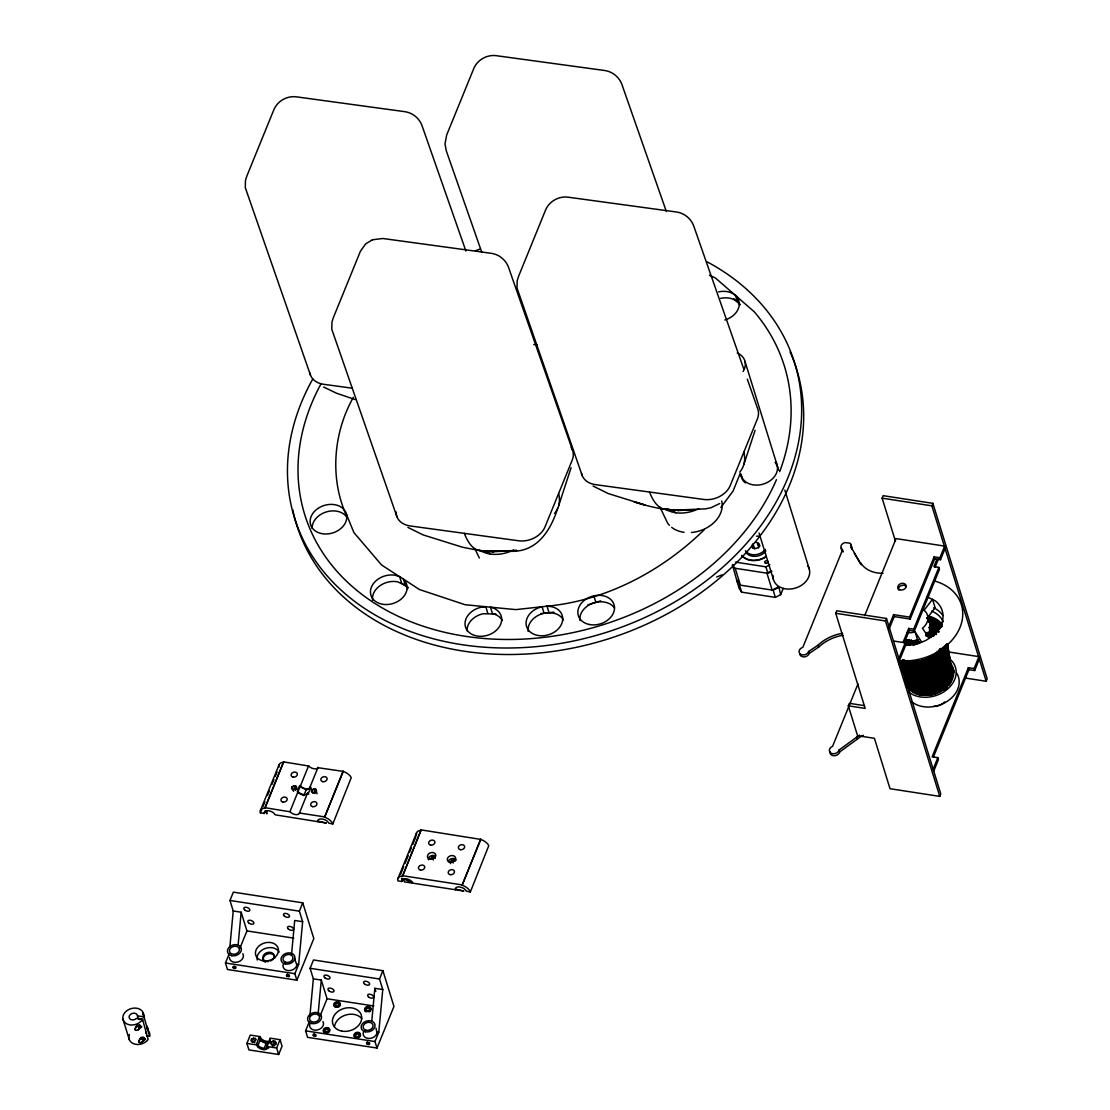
<?xml version="1.0" encoding="UTF-8"?>
<svg xmlns="http://www.w3.org/2000/svg" width="1110" height="1110" viewBox="0 0 1110 1110"><rect width="100%" height="100%" fill="white"/><g stroke="black" fill="none" stroke-linecap="round" stroke-linejoin="round"><path stroke-width="1.5" d="M138.472 1019.105L137.46 1015.803A4.274 3.288 -17.2 0 0 131.937 1013.541A4.274 3.288 -17.2 0 0 129.787 1018.8A4.274 3.288 -17.2 0 0 136.405 1018.411L142.552 1019.299L148.13 1039.515A10.67 8.228 -17.2 0 1 134.754 1044.121A10.67 8.228 -17.2 0 1 129.398 1034.506M294.525 958.374L296.856 965.173A7.118 5.481 -17.2 0 1 288.212 970.598A7.118 5.481 -17.2 0 1 283.369 963.966M376.026 1028.29L376.984 1033.008A7.118 5.481 -17.2 0 1 368.353 1038.447A7.118 5.481 -17.2 0 1 363.497 1031.814M229.895 946.83L233.225 910.991L229.964 900.46L233.364 892.135L302.766 902.846L313.825 938.574L296.87 980.199L227.467 969.488L225.455 962.994L229.257 953.657M238.123 944.929L241.161 912.212L233.225 910.991M291.5 954.905L294.705 920.481L302.642 921.702L298.659 964.368L294.858 973.706L296.87 980.199M309.856 1016.385L313.353 978.84L310.092 968.295L313.492 959.97L382.894 970.681L393.953 1006.423L376.998 1048.048L307.595 1037.337L305.583 1030.843L309.385 1021.505M318.084 1014.484L321.289 980.061L313.353 978.84M371.781 1021.02L374.833 988.316L382.77 989.537L378.787 1032.217L374.986 1041.541L376.998 1048.048M269.494 1039.376L270.243 1039.487L266.816 1046.813A5.342 2.872 22.2 0 1 262.751 1049.561A5.342 2.872 22.2 0 1 256.923 1044.996L257.437 1043.705L256.701 1043.594L259.074 1037.767L259.809 1037.878A5.342 2.872 22.2 0 0 265.623 1042.484A5.342 2.872 22.2 0 0 269.702 1039.737L270.007 1038.128L280.039 1039.682L282.051 1046.175L278.666 1054.5L248.917 1049.907L246.906 1043.414L250.291 1035.089L260.309 1036.629A5.342 2.872 22.2 0 0 264.693 1040.847A5.342 2.872 22.2 0 0 270.229 1040.195M259.796 1037.919L260.309 1036.629M146.478 1035.81L149.6 1036.296L143.731 1016.038A10.67 8.228 -17.2 0 0 130.439 1008.824A10.67 8.228 -17.2 0 0 124.861 1022.532A10.67 8.228 -17.2 0 0 142.108 1020.021L142.552 1019.299M149.6 1036.296L149.753 1035.533A10.67 8.228 -17.2 0 0 148.213 1030.552M571.067 467.768L558.663 505.716M755.091 430.291L743.88 464.396M308.76 794.302L307.553 793.039L299.256 813.477A5.342 2.872 22.2 0 1 295.163 814.518A5.342 2.872 22.2 0 1 290.168 811.812L264.943 807.692L283.605 761.904L308.816 766.025A5.342 2.872 22.2 0 0 313.811 768.73A5.342 2.872 22.2 0 0 317.918 767.69L343.184 771.394A10.17 5.481 22.2 0 1 351.246 777.666L332.778 824.036L328.713 823.093A5.883 3.163 22.2 0 0 326.118 820.429L325.147 819.901A5.883 3.163 22.2 0 0 317.793 821.081L317.904 821.747M307.553 793.039L307.401 793.497A5.342 2.872 22.2 0 1 303.294 794.538A5.342 2.872 22.2 0 1 298.299 791.832L297.244 791.444L299.631 785.616L300.671 786.005A5.342 2.872 22.2 0 0 305.68 788.711A5.342 2.872 22.2 0 0 309.773 787.67L318.07 767.232M740.231 473.332L733.113 490.995L720.82 507.534M134.976 1029.761L136.475 1026.098L139.347 1027.471L141.622 1026.889C136.058 1019.396 130.3 1037.531 141.622 1026.889M138.348 1029.941L139.347 1027.471M143.537 1017.495A3.205 1.72 22.2 0 0 144.439 1017.523L142.635 1012.861M138.805 1042.096L140.29 1038.447L143.176 1039.82L145.438 1039.237C139.888 1031.731 134.13 1049.88 145.438 1039.237M142.163 1042.29L143.176 1039.82M148.296 1029.858L147.172 1026.237M260.35 810.675L279.012 764.887M317.793 821.081L326.354 823.051L275.169 814.823A5.883 3.163 22.2 0 0 266.553 810.716L265.762 810.924A5.883 3.163 22.2 0 0 264.36 813.477L260.392 812.867L261.669 809.717M262.959 806.554L264.888 801.822M267.468 795.509L269.397 790.764M271.964 784.451L273.892 779.72M275.183 776.556L277.111 771.825M260.392 812.867A10.17 5.481 22.2 0 1 264.166 808.094L265.054 808.024L283.605 761.904M264.36 813.477L265.04 811.812A5.883 3.163 22.2 0 1 264.929 811.16M292.138 786.712L291.486 788.308L292.374 789.64L296.065 789.016L296.717 787.42L295.843 786.088L293.942 785.797L292.138 786.712L293.567 791.347M289.988 811.563L299.977 786.754L299.631 785.616M300.505 785.755L308.635 765.775M239.954 948.106L246.947 930.915L241.161 912.212M309.926 787.212L311.133 788.475L306.207 789.723L303.835 795.551L297.605 792.582M308.413 793.164L310.786 787.337M311.966 789.765L311.313 791.361L312.201 792.693L314.102 792.984L316.544 790.473L315.67 789.141L313.769 788.849L311.966 789.765L312.923 792.859M332.778 824.036L332.598 823.453A10.17 5.481 22.2 0 0 324.647 817.21L343.087 771.089M324.536 817.182L343.309 771.436M302.642 921.702L299.381 911.171L302.766 902.846M251.595 1038.863L250.943 1040.458L251.831 1041.791L253.718 1042.082L256.174 1039.571L255.286 1038.238L251.595 1038.863L252.594 1042.11M259.074 1037.767L259.934 1040.528L257.562 1046.355L262.238 1048.589M271.09 1042.248L266.164 1043.511L263.791 1049.338L268.717 1048.076M271.423 1041.929L270.771 1043.525L271.659 1044.857L273.546 1045.148L276.001 1042.637L275.113 1041.305L273.226 1041L271.423 1041.929L272.935 1046.799M278.666 1054.5L276.654 1048.006L280.039 1039.682M320.082 1015.941L327.075 998.764L321.289 980.061M397.879 878.676L416.541 832.888M400.488 874.555L403.707 866.66M404.997 863.511L408.216 855.616M409.507 852.452L411.435 847.721M412.712 844.557L415.931 836.663M455.336 889.082L463.883 891.053L404.387 881.867L403.471 878.884L412.698 882.825A5.883 3.163 22.2 0 0 404.082 878.718L403.291 878.926A5.883 3.163 22.2 0 0 401.903 881.493L397.921 880.868A10.17 5.481 22.2 0 1 401.695 876.095L402.583 876.026L421.134 829.905L480.713 839.396A10.17 5.481 22.2 0 1 488.775 845.667L470.307 892.038L466.242 891.094A5.883 3.163 22.2 0 0 463.647 888.43L462.676 887.903A5.883 3.163 22.2 0 0 455.336 889.082L455.447 889.748M402.583 876.026L421.134 829.905M401.903 881.493L402.583 879.828A5.883 3.163 22.2 0 1 402.555 878.551M382.77 989.537L379.509 979.006L382.894 970.681M429.931 859.237L432.373 856.726L434.274 857.017L435.162 858.349M470.307 892.038L470.127 891.455A10.17 5.481 22.2 0 0 462.19 885.211L480.63 839.091M462.065 885.183L480.838 839.438M783.244 588.369L780.677 594.655L775.349 597.374L741.646 592.171L739.038 588.231L732.406 564.893M780.677 594.655L778.804 586.677L772.144 590.076L766.927 573.176L770.909 571.137M850.51 545.093A5.328 4.107 -17.2 0 1 851.703 549.089L851.106 547.147A5.328 4.107 -17.2 0 0 849.899 543.151L844.793 542.582A5.328 4.107 -17.2 0 0 841.033 546.037A5.328 4.107 -17.2 0 0 842.504 549.95L802.821 647.352A4.953 3.816 -17.2 0 0 799.089 651.82A4.953 3.816 -17.2 0 0 803.432 654.928A4.953 3.816 -17.2 0 0 808.621 651.487L818.098 645.118A37.352 28.777 -17.2 0 1 842.573 633.31M895.451 541.194L882.131 498.168L883.144 495.671L932.886 503.343L987.192 678.765L986.179 681.262L964.618 677.946M848.317 705.821L865.176 708.416L835.719 613.275L836.732 610.777L886.488 618.464L940.78 793.886L939.768 796.383L890.026 788.711L874.43 738.317L857.572 735.708L848.317 705.821L849.33 703.324L864.51 705.669M864.676 615.662L896.075 538.6L944.666 546.106L945.262 548.049L940.503 559.717L934.703 558.829L934.107 556.873L939.906 557.775L940.503 559.717M857.961 683.954L832.597 746.281A5.037 3.871 -17.2 0 0 831.043 753.163A5.037 3.871 -17.2 0 0 839.118 749.999L856.601 737.234A22.006 16.955 -17.2 0 1 859.556 735.097M986.179 681.262L931.873 505.841L932.886 503.343M939.768 796.383L885.461 620.962L886.488 618.464M888.541 627.039L893.605 614.621L909.576 617.091L910.172 619.047L894.202 616.577L893.605 614.621M889.152 628.995L894.202 616.577M909.576 617.091L934.107 556.873M910.172 619.047L934.703 558.829M902.999 642.496L908.743 628.413L913.71 629.176L914.307 631.118L909.354 630.355L908.743 628.413M936.84 559.454L933.899 566.655L938.866 567.418L939.462 569.375L914.307 631.118M904.248 642.884L909.354 630.355M935.092 567.168L938.616 558.524M898.878 658.48L905.261 642.815L893.536 641.011M939.906 557.775L944.666 546.106M899.475 660.436L905.857 644.771L905.261 642.815M913.71 629.176L938.866 567.418M968.364 667.721L968.961 669.663L974.677 670.551L974.08 668.595L968.364 667.721L932.109 756.798L937.825 757.672L938.436 759.629L933.746 771.145M933.371 757.159L968.961 669.663M933.149 769.202L937.825 757.672M974.08 668.595L978.937 656.634L946.636 651.667M974.677 670.551L979.547 658.591L978.937 656.634M557.678 508.449C549.852 532.578 535.422 553.668 507.853 551.115L516.83 550.435L492.132 551.365L506.923 551.073M353.396 397.311C333.153 432.844 329.587 478.757 346.708 516.178M927.627 617.521L935.12 607.697L932.511 599.261L924.075 610.292A16.095 12.39 -17.2 0 1 922.479 628.246L929.223 638.25M704.434 529.567C662.046 571.026 606.462 600.579 547.008 606.199L549.02 612.692L553.488 613.136A18.676 14.388 -17.2 0 1 563.38 619.921M830.016 751.609A5.037 3.871 -17.2 0 0 833.943 755.73A5.037 3.871 -17.2 0 0 839.715 751.942L857.197 739.191A22.006 16.955 -17.2 0 1 863.441 735.306M799.686 653.776A4.953 3.816 -17.2 0 0 804.029 656.87A4.953 3.816 -17.2 0 0 809.232 653.443L818.708 647.074A37.352 28.777 -17.2 0 1 843.184 635.253M719.696 503.538L710.941 507.756L705.294 508.866L677.35 510.059M735.555 562.146L765.9 566.835L769.896 564.796M732.461 565.503L734.196 568.126L767.912 573.329L771.908 571.289M736.818 581.085L739.426 585.025L773.143 590.229L778.457 587.509M454.989 861.402L454.101 860.07L452.214 859.778L449.758 862.29L450.646 863.622M372.474 239.76L365.62 243.909L360.389 251.304L333.25 317.904L331.945 322.15L331.793 329.295L397.005 516.899M513.5 550.06C503.066 555.097 489.746 556.485 479.562 550.171M698.703 508.755C688.283 513.777 674.963 515.165 664.779 508.852M716.658 577.034L722.027 574.869M906.981 632.52A16.095 12.39 -17.2 0 0 915.139 631.992L921.702 642.093M915.139 631.992L917.748 640.442A16.095 12.39 -17.2 0 1 905.899 639.943M465.909 251.054L421.869 125.208C419.081 118.048 412.379 112.693 404.734 111.666L296.328 96.834C287.088 95.599 277.486 101.024 273.892 109.654L246.767 176.254L245.463 180.5L245.296 187.645L310.509 375.249M666.361 211.538L621.766 84.055C618.964 76.881 612.262 71.526 604.631 70.499L496.225 55.68C486.971 54.432 477.383 59.857 473.79 68.487L446.65 135.087L444.985 143.939L446.359 151.029L481.809 252.372M372.405 239.788L382.825 238.497L491.231 253.316C498.862 254.343 505.563 259.698 508.366 266.872L572.413 449.911M743.894 369.38L693.57 225.552C690.781 218.393 684.079 213.023 676.434 211.996L568.029 197.178C558.788 195.929 549.186 201.354 545.593 209.984L518.467 276.584L517.163 280.83L516.996 287.976L582.209 475.579M587.898 604.853L600.663 600.843M144.439 1017.523L143.842 1016.76M528.207 631.507A18.676 14.388 -17.2 0 1 544.08 613.233L548.867 612.678M540.806 613.594L553.946 612.151M283.702 762.237L282.814 762.306A10.17 5.481 22.2 0 0 279.04 767.079M421.231 830.238L420.357 830.308A10.17 5.481 22.2 0 0 416.569 835.081M687.09 510.017C669.108 511.433 651.084 507.339 634.074 501.817L644.965 504.994L608.252 493.562L593.101 486.055M685.869 510.031L678.03 510.378L692.529 510.045M492.812 551.698L505.355 551.143M489.926 551.115L494.727 551.337M665.473 509.379L678.696 510.433L663.766 509.046M480.269 550.685L493.478 551.753L478.549 550.366L462.343 547.188L423.035 534.881L407.883 527.375M495.837 613.983L483.058 613.761A18.676 14.388 -17.2 0 0 467.046 630.785M533.716 344.516L537.101 344.988M352.12 388.181L323.662 384.296A21.34 16.234 -19.3 0 1 309.801 372.793M882.131 498.168L931.873 505.841M835.719 613.275L885.461 620.962M299.409 813.019L324.439 816.877M402.486 875.693L461.968 884.878M401.751 879.689L402.583 879.828M229.964 900.46L299.381 911.171M246.947 930.915L293.803 938.144M296.897 964.104L298.659 964.368M310.092 968.295L379.509 979.006M225.455 962.994L294.858 973.706M327.075 998.764L373.931 1005.993M377.025 1031.939L378.787 1032.217M305.583 1030.843L374.986 1041.541M137.46 1015.858L143.565 1016.802M246.906 1043.414L256.923 1044.954M266.608 1046.453L276.654 1048.006M926.808 596.694L935.397 600.94A31.496 24.267 -17.2 0 1 932.428 636.169L925.698 640.539L918.053 643.509A31.496 24.267 -17.2 0 1 905.191 644.882M355.283 399.6L336.552 393.231L323.662 387.057M143.343 1013.888L143.301 1013.874A3.205 1.72 22.2 0 0 142.815 1013.721M709.415 275.155L715.478 278.041L754.3 311.827A251.054 193.431 -17.2 0 1 779.678 471.639M299.977 786.754L306.207 789.723M259.934 1040.528L266.164 1043.511M408.3 587.523L401.612 583.18L399.6 576.687L381.493 564.921L353.868 532.509L346.056 513.403L347.055 516.649M143.703 1015.039L143.523 1014.928A1.596 0.86 22.2 0 0 142.579 1014.568M407.772 588.675A18.676 14.388 -17.2 0 0 405.4 585.636L397.893 581.89A18.676 14.388 -17.2 0 0 372.613 600.26M733.779 298.743L740.051 304.195M146.908 1028.332L147.991 1029.483M347.208 517.801L345.085 515.082A18.676 14.388 -17.2 0 0 324.286 512.64A18.676 14.388 -17.2 0 0 312.16 528.457M917.651 640.47L919.552 643.356M737.165 580.252L740.425 585.178L735.195 568.278M851.106 547.147L861.221 564.74M854.298 553.363L860.361 563.311M267.122 1045.204L267.33 1045.564A5.342 2.872 22.2 0 1 263.25 1048.312A5.342 2.872 22.2 0 1 257.423 1043.747M660.062 507.339L667.54 522.949A29.498 22.436 -19.3 0 0 669.413 525.294M474.858 548.659L479.34 558.025M747.321 379.176L757.617 408.605A21.34 16.234 -19.3 0 1 757.395 418.9L730.255 485.5A21.34 16.234 -19.3 0 1 703.768 499.458L595.362 484.626A21.34 16.234 -19.3 0 1 581.501 473.137M842.504 549.95L843.114 551.892A5.328 4.107 -17.2 0 1 841.63 547.993M735.541 295.524L737.553 302.017M744.99 361.388L778.707 470.293M784.839 490.107L809.357 569.305M856.601 737.234L857.197 739.191M818.098 645.118L818.708 647.074M808.621 651.487L809.232 653.443M839.118 749.999L839.715 751.942M742.201 478.577L741.189 475.274A18.676 14.388 -17.2 0 0 765.026 483.502A18.676 14.388 -17.2 0 0 775.64 461.899M759.06 533.036L773.365 579.24M765.9 566.835L767.912 573.329M773.143 590.229L775.349 597.374M733.197 564.879L734.196 568.126M739.426 585.025L741.646 592.171M593.864 595.848L595.876 602.341M544.08 613.233L542.068 606.74L515.803 609.612L465.09 604.728L419.358 589.507L400.016 576.825L395.881 575.396A18.676 14.388 -17.2 0 0 370.476 591.228A18.676 14.388 -17.2 0 0 394.23 603.091A18.676 14.388 -17.2 0 0 403.388 579.142L405.4 585.636M487.789 613.219L485.778 606.712L481.046 607.267A18.676 14.388 -17.2 0 0 467.06 630.175A18.676 14.388 -17.2 0 0 496.822 629.856A18.676 14.388 -17.2 0 0 490.454 607.17L492.452 613.663A18.676 14.388 -17.2 0 1 502.344 620.448M452.214 859.778L453.213 863.025M432.373 856.726L433.386 859.972M315.67 789.141L317.099 793.775M313.769 788.849L315.198 793.483M374.833 988.316L375.79 991.438M295.843 786.088L296.786 789.168M293.942 785.797L295.371 790.417M265.928 810.883L266.858 813.866L266.553 810.716M275.113 1041.305L276.126 1044.552M273.226 1041L274.725 1045.884M253.385 1037.947L254.898 1042.817M122.932 1019.063L129.357 1039.82M148.019 1028.498L147.81 1028.776A1.596 0.86 22.2 0 1 146.992 1028.859M396.09 511.877A21.34 16.234 -19.3 0 0 410.145 525.946L518.55 540.764A21.34 16.234 -19.3 0 0 545.052 526.82L572.177 460.22A21.34 16.234 -19.3 0 0 571.206 447.649M558.621 493.52A68.418 36.866 22.2 0 1 554.542 513.389M464.355 533.355A88.703 32.107 -82.2 0 0 482.017 550.768A82.084 29.72 -82.2 0 1 490.537 554.14M721.708 501.026A29.498 22.436 -19.3 0 1 691.433 532.495M684.065 532.314A29.498 22.436 -19.3 0 1 671.689 527.375M743.825 452.2A68.418 36.866 22.2 0 1 739.759 472.083M649.558 492.035A88.703 32.107 -82.2 0 0 667.235 509.448A82.084 29.72 -82.2 0 1 675.754 512.834M401.626 878.926A6.771 3.649 22.2 0 1 401.723 878.232M428.404 859.792A4.274 3.288 -17.2 0 1 430.472 856.115A4.274 3.288 -17.2 0 1 435.217 855.893M448.412 861.235A4.274 3.288 -17.2 0 1 452.242 858.516A4.274 3.288 -17.2 0 1 456.238 860.097M242.826 953.698A7.118 5.481 -17.2 0 1 237.79 962.051A7.118 5.481 -17.2 0 1 229.451 957.389M265.332 962.217A5.869 4.523 -17.2 0 1 266.872 954.156A5.869 4.523 -17.2 0 1 274.642 958.235M257.243 960.025A11.738 9.046 -17.2 0 1 265.151 948.495A11.738 9.046 -17.2 0 1 279.151 952.019M235.847 966.796A1.596 0.86 22.2 0 1 234.196 966.311M289.127 975.066A1.596 0.86 22.2 0 1 287.212 974.025M268.662 961.496A5.869 4.523 -17.2 0 1 263.209 955.793A5.869 4.523 -17.2 0 1 272.658 953.185A5.869 4.523 -17.2 0 1 270.618 960.941M139.444 1019.591A1.596 0.86 22.2 0 1 141.192 1019.285A1.596 0.86 22.2 0 1 142.441 1020.7M146.02 1032.286A1.596 0.86 22.2 0 1 145.951 1033.354M139.652 1025.043A1.596 0.86 22.2 0 1 139.444 1026.528A1.596 0.86 22.2 0 1 137.224 1025.14M143.273 1037.253A1.596 0.86 22.2 0 1 143.981 1038.585A1.596 0.86 22.2 0 1 142.205 1038.655A1.596 0.86 22.2 0 1 141.067 1037.337M322.954 1021.547A7.118 5.481 -17.2 0 1 316.877 1030.108A7.118 5.481 -17.2 0 1 309.954 1023.545M334.554 1026.139A14.943 11.516 -17.2 0 1 346.251 1014.873A14.943 11.516 -17.2 0 1 361.763 1018.633M340.215 1005.133A3.205 2.47 -17.2 0 1 339.729 1006.062M339.341 1006.465A3.205 2.47 -17.2 0 1 337.759 1007.311M335.997 1007.394A3.205 2.47 -17.2 0 1 335.206 1003.176A3.205 2.47 -17.2 0 1 340.271 1004.175M324.481 1032.8A3.205 2.47 -17.2 0 1 324.689 1028.984A3.205 2.47 -17.2 0 1 329.365 1029.137A3.205 2.47 -17.2 0 1 327.825 1032.91M365.731 1011.737A3.205 2.47 -17.2 0 1 365.509 1008.31A3.205 2.47 -17.2 0 1 369.824 1007.45A3.205 2.47 -17.2 0 1 370.462 1010.808M370.074 1011.21A3.205 2.47 -17.2 0 1 369.075 1011.848M354.825 1037.239A3.205 2.47 -17.2 0 1 355.588 1033.618A3.205 2.47 -17.2 0 1 359.987 1033.757A3.205 2.47 -17.2 0 1 359.085 1037.378M357.989 1037.864A3.205 2.47 -17.2 0 1 355.686 1037.781M315.712 1034.645A1.596 0.86 22.2 0 1 314.116 1033.979M369.741 1042.859A1.596 0.86 22.2 0 1 367.257 1041.679M737.22 352.98A18.676 14.388 -17.2 0 1 743.048 371.531M807.83 565.864A18.676 14.388 -17.2 0 1 794.899 588.231A18.676 14.388 -17.2 0 1 773.059 575.452M707.195 261.891A261.807 201.729 -17.2 0 1 755.91 532.162A261.807 201.729 -17.2 0 1 415.265 633.269A261.807 201.729 -17.2 0 1 312.812 378.954M475.427 250.721A261.807 201.729 -17.2 0 1 480.325 249.084M790.042 351.856A261.807 201.729 -17.2 0 1 608.571 638.805A261.807 201.729 -17.2 0 1 292.735 509.754M776.459 479.631A251.054 193.431 -17.2 0 1 450.549 633.616A251.054 193.431 -17.2 0 1 321.067 383.755M580.003 620.615A18.676 14.388 -17.2 0 1 592.754 603.257A18.676 14.388 -17.2 0 1 614.496 607.961M718.628 291.875A18.676 14.388 -17.2 0 1 739.01 301.49A18.676 14.388 -17.2 0 1 724.83 319.985M720.64 298.368A18.676 14.388 -17.2 0 1 739.926 305.056M745.296 482.864A18.676 14.388 -17.2 0 1 740.925 473.984M775.099 462.426A18.676 14.388 -17.2 0 1 776.958 465.728M766.053 556.387A17.066 13.153 -17.2 0 1 741.813 555.375M766.15 556.721A17.066 13.153 -17.2 0 1 741.91 555.708M765.331 549.45A11.738 9.046 -17.2 0 1 745.42 550.74M756.548 536.172A11.738 9.046 -17.2 0 1 759.49 536.296M756.007 542.499A3.732 2.872 -17.2 0 1 759.24 545.981A3.732 2.872 -17.2 0 1 753.718 548.132A3.732 2.872 -17.2 0 1 753.357 543.525M765.831 551.073A11.738 9.046 -17.2 0 1 745.92 552.364M757.728 545.163A2.664 2.054 -17.2 0 1 758.449 547.979M754.814 548.992A2.664 2.054 -17.2 0 1 753.912 548.271M753.704 547.785A2.664 2.054 -17.2 0 1 754.092 546.162M752.663 548.062A3.732 2.872 -17.2 0 1 753.218 545.801M757.45 544.164A3.732 2.872 -17.2 0 1 759.864 546.078M951.853 675.463A23.366 18.01 -17.2 0 1 928.89 695.276M920.121 694.915A23.366 18.01 -17.2 0 1 911.657 691.058M951.617 669.496A23.879 18.398 -17.2 0 1 936.091 692.709A23.879 18.398 -17.2 0 1 907.55 686.59M951.589 674.616A23.366 18.01 -17.2 0 1 950.965 677.863M950.41 679.459A23.366 18.01 -17.2 0 1 940.114 690.642M938.796 691.363A23.366 18.01 -17.2 0 1 911.407 690.212M950.729 668.969A23.366 18.01 -17.2 0 1 949.161 684.967M947.496 687.145A23.366 18.01 -17.2 0 1 944.402 690.142M947.107 650.432A26.973 20.785 -17.2 0 1 946.414 653.235M945.914 654.622A26.973 20.785 -17.2 0 1 919.052 672.077M915.611 672.119A26.973 20.785 -17.2 0 1 906.079 670.079M904.678 669.441A26.973 20.785 -17.2 0 1 902.055 667.915M929.417 629.703A26.973 20.785 -17.2 0 1 935.619 631.423M947.538 644.535A27.486 21.187 -17.2 0 1 931.845 668.831A27.486 21.187 -17.2 0 1 900.418 667.096M929.5 629.037A27.486 21.187 -17.2 0 1 938.602 632.187M947.538 644.938A27.25 20.993 -17.2 0 1 933.843 669.566A27.25 20.993 -17.2 0 1 902.319 669.51M929.944 630.924A27.25 20.993 -17.2 0 1 936.202 632.658M947.565 648.004A26.737 20.604 -17.2 0 1 912.864 673.298M911.268 673.007A26.737 20.604 -17.2 0 1 901.584 668.595M929.861 631.59A26.737 20.604 -17.2 0 1 936.008 633.283M950.923 668.137A23.615 18.19 -17.2 0 1 936.521 690.697A23.615 18.19 -17.2 0 1 908.313 686.341M947.829 646.686A27.015 20.812 -17.2 0 1 933.482 671.508A27.015 20.812 -17.2 0 1 901.82 670.176M927.044 632.478A27.015 20.812 -17.2 0 1 936.59 634.518M947.427 647.088A26.501 20.41 -17.2 0 1 946.511 657.925M945.914 659.271A26.501 20.41 -17.2 0 1 934.842 670.62M933.343 671.439A26.501 20.41 -17.2 0 1 902.291 670.135M927.03 633.144A26.501 20.41 -17.2 0 1 934.953 634.601M948.12 648.434A26.765 20.618 -17.2 0 1 933.899 673.035A26.765 20.618 -17.2 0 1 902.527 671.73M905.038 641.788A26.765 20.618 -17.2 0 1 907.772 639.804M925.809 634.323A26.765 20.618 -17.2 0 1 934.009 635.35M947.718 648.837A26.252 20.23 -17.2 0 1 920.662 676.587M914.071 676.309A26.252 20.23 -17.2 0 1 904.137 672.521M905.455 642.315A26.252 20.23 -17.2 0 1 909.576 639.485M925.837 635.003A26.252 20.23 -17.2 0 1 933.871 636.002M947.538 647.671A26.529 20.438 -17.2 0 1 935.827 673.756A26.529 20.438 -17.2 0 1 903.221 673.27M905.718 643.606A26.529 20.438 -17.2 0 1 911.393 639.929M926.309 636.21A26.529 20.438 -17.2 0 1 931.29 636.557M948.259 657.203A26.016 20.049 -17.2 0 1 947.593 659.909M947.107 661.241A26.016 20.049 -17.2 0 1 903.693 673.229M906.135 644.133A26.016 20.049 -17.2 0 1 911.685 640.525M927.974 636.904A26.016 20.049 -17.2 0 1 931.207 637.223M947.843 649.447A26.279 20.258 -17.2 0 1 936.229 675.296A26.279 20.258 -17.2 0 1 903.928 674.811M906.398 645.423A26.279 20.258 -17.2 0 1 916.763 639.79M948.717 654.928A25.78 19.855 -17.2 0 1 933.843 676.406A25.78 19.855 -17.2 0 1 905.51 675.601M908.091 644.965A25.78 19.855 -17.2 0 1 918.58 639.943M947.551 650.03A26.043 20.063 -17.2 0 1 937.353 676.406A26.043 20.063 -17.2 0 1 904.636 676.365M909.742 645.298A26.043 20.063 -17.2 0 1 918.969 641.164M948.592 654.109A25.53 19.675 -17.2 0 1 947.704 664.557M947.135 665.847A25.53 19.675 -17.2 0 1 922.285 681.082M915.861 680.818A25.53 19.675 -17.2 0 1 905.094 676.309M912.947 644.216A25.53 19.675 -17.2 0 1 919.149 641.816M947.177 650.696A25.808 19.883 -17.2 0 1 938.449 677.516A25.808 19.883 -17.2 0 1 905.33 677.905M913.266 645.465A25.808 19.883 -17.2 0 1 919.538 643.037M948.883 655.857A25.294 19.494 -17.2 0 1 949.341 659.243M949.286 660.977A25.294 19.494 -17.2 0 1 932.428 680.444A25.294 19.494 -17.2 0 1 905.788 677.863M948.37 653.998A25.558 19.702 -17.2 0 1 936.493 680.444A25.558 19.702 -17.2 0 1 904.039 677.6M949.577 662.684A25.058 19.3 -17.2 0 1 948.772 666.583M948.301 667.859A25.058 19.3 -17.2 0 1 935.855 680.638M934.398 681.332A25.058 19.3 -17.2 0 1 904.539 677.6M949.869 658.965A25.322 19.508 -17.2 0 1 934.176 683.274A25.322 19.508 -17.2 0 1 903.901 678.154M949.785 661.005A24.808 19.12 -17.2 0 1 920.745 685.619M917.665 685.328A24.808 19.12 -17.2 0 1 907.189 680.943M950.16 660.714A25.086 19.328 -17.2 0 1 934.606 684.801A25.086 19.328 -17.2 0 1 904.622 679.722M949.758 661.116A24.573 18.939 -17.2 0 1 936.701 683.704A24.573 18.939 -17.2 0 1 907.897 682.497M950.451 662.476A24.836 19.148 -17.2 0 1 935.3 686.216A24.836 19.148 -17.2 0 1 905.621 681.637M950.049 662.878A24.337 18.745 -17.2 0 1 950.493 666.139M950.438 667.804A24.337 18.745 -17.2 0 1 949.799 671.175M949.203 672.827A24.337 18.745 -17.2 0 1 908.591 684.038M949.577 661.13A24.6 18.953 -17.2 0 1 937.672 686.84A24.6 18.953 -17.2 0 1 906.357 683.205M950.729 669.51A24.087 18.565 -17.2 0 1 946.761 679.237M945.859 680.347A24.087 18.565 -17.2 0 1 920.939 690.018M919.468 689.823A24.087 18.565 -17.2 0 1 906.87 683.205M951.034 665.986A24.364 18.773 -17.2 0 1 935.203 689.671A23.851 18.37 -17.2 0 1 907.591 684.773M906.079 683.427A24.364 18.773 -17.2 0 0 935.203 689.671A23.851 18.37 -17.2 0 0 950.937 667.956M949.355 663.294A24.115 18.593 -17.2 0 1 938.519 689.907A24.115 18.593 -17.2 0 1 906.814 685.009M940.878 648.448A29.235 22.519 -17.2 0 1 902.305 659.923M927.738 615.939A29.235 22.519 -17.2 0 1 941.946 624.125M902.999 659.992A28.694 22.103 -17.2 0 0 940.545 648.615A28.763 22.158 -17.2 0 1 902.971 660.034M943.07 647.338A28.957 22.311 -17.2 0 1 901.736 661.019M926.808 617.673A28.957 22.311 -17.2 0 1 942.265 626.026M942.709 647.546A28.416 21.895 -17.2 0 1 902.139 660.977M926.739 618.437A28.416 21.895 -17.2 0 1 941.918 626.637M944.804 646.145A28.694 22.103 -17.2 0 1 898.17 660.284M928.987 619.963A28.694 22.103 -17.2 0 1 939.379 624.708M944.416 646.339A28.18 21.714 -17.2 0 1 910.644 664.46M909.27 664.279A28.18 21.714 -17.2 0 1 902.791 662.49M901.334 661.824A28.18 21.714 -17.2 0 1 898.6 660.228M928.876 620.629A28.18 21.714 -17.2 0 1 941.28 627.317M946.053 644.868A28.458 21.922 -17.2 0 1 926.711 664.141A28.458 21.922 -17.2 0 1 898.864 661.824M927.71 621.531A28.458 21.922 -17.2 0 1 939.712 626.539M945.651 645.118A27.944 21.534 -17.2 0 1 936.798 658.355M935.688 659.215A27.944 21.534 -17.2 0 1 904.969 664.585M903.457 664.016A27.944 21.534 -17.2 0 1 900.612 662.601M929.306 622.502A27.944 21.534 -17.2 0 1 939.421 627.122M946.83 643.634A28.208 21.742 -17.2 0 1 928.89 665.001A28.208 21.742 -17.2 0 1 899.544 663.364M929.847 623.723A28.208 21.742 -17.2 0 1 940.059 628.385M946.233 645.354A27.695 21.34 -17.2 0 1 924.519 666.375M923.118 666.735A27.695 21.34 -17.2 0 1 917.429 667.582M916.014 667.637A27.695 21.34 -17.2 0 1 899.988 663.308M929.736 624.375A27.695 21.34 -17.2 0 1 939.768 628.954M947.121 645.326A27.972 21.548 -17.2 0 1 928.487 666.86A27.972 21.548 -17.2 0 1 899.017 664.002M930.277 625.596A27.972 21.548 -17.2 0 1 939.185 629.314M946.705 645.631A27.459 21.159 -17.2 0 1 930.055 666.069A27.459 21.159 -17.2 0 1 901.972 665.653M930.166 626.248A27.459 21.159 -17.2 0 1 938.907 629.897M947.413 644.188A27.736 21.367 -17.2 0 1 931.415 667.304A27.736 21.367 -17.2 0 1 900.932 666.444M929.056 627.164A27.736 21.367 -17.2 0 1 938.241 630.327M946.996 644.535A27.223 20.965 -17.2 0 1 943.431 657.037M942.515 658.327A27.223 20.965 -17.2 0 1 901.375 666.375M928.973 627.83A27.223 20.965 -17.2 0 1 939.268 631.743M931.734 611.111A30.109 23.199 -17.2 0 1 943.278 621.808M934.606 581.016A51.601 39.766 -17.2 0 1 959.47 628.69A51.601 39.766 -17.2 0 1 898.836 660.63M918.358 619.56A6.396 4.939 -17.2 0 1 917.304 622.141M933.663 607.739A31.496 24.267 -17.2 0 1 942.876 615.537M928.89 621.17A16.095 12.39 -17.2 0 1 926.087 635.808M949.633 662.101A25.072 19.314 -17.2 0 1 941.391 691.03A25.072 19.314 -17.2 0 1 907.023 686.715M950.632 665.348A25.072 19.314 -17.2 0 1 954.295 672.008M956.445 672.771A27.556 21.243 -17.2 0 1 947.121 701.395A27.556 21.243 -17.2 0 1 911.754 701.825M949.522 658.785A27.556 21.243 -17.2 0 1 946.927 689.601A27.556 21.243 -17.2 0 1 908.729 692.071M944.679 701.909A11.738 9.046 -17.2 0 1 933.829 706.307M883.047 573.301A28.971 22.325 -17.2 0 1 860.625 562.784M898.503 589.896A4.274 3.288 -17.2 0 1 901.07 585.678A4.274 3.288 -17.2 0 1 906.259 586.579M546.869 606.185L542.068 606.74A18.676 14.388 -17.2 0 0 528.096 629.648A18.676 14.388 -17.2 0 0 557.858 629.328A18.676 14.388 -17.2 0 0 551.476 606.643L546.869 606.185M345.446 511.627L343.073 508.588A18.676 14.388 -17.2 0 0 313.048 513.111A18.676 14.388 -17.2 0 0 324.425 533.965A18.676 14.388 -17.2 0 0 346.667 515.179L345.446 511.627M450.174 874.652A3.205 2.47 -17.2 0 0 454.448 871.433A3.205 2.47 -17.2 0 0 449.383 870.434A3.205 2.47 -17.2 0 0 450.174 874.652M420.44 870.06A3.205 2.47 -17.2 0 0 424.7 866.854A3.205 2.47 -17.2 0 0 419.635 865.855A3.205 2.47 -17.2 0 0 420.44 870.06M449.064 861.957A4.274 3.288 -17.2 0 0 455.641 858.724A4.274 3.288 -17.2 0 0 449.703 856.101A4.274 3.288 -17.2 0 0 449.064 861.957M430.611 845.085A3.205 2.47 -17.2 0 0 434.884 841.88A3.205 2.47 -17.2 0 0 429.82 840.88A3.205 2.47 -17.2 0 0 430.611 845.085M429.237 858.89A4.274 3.288 -17.2 0 0 435.814 855.657A4.274 3.288 -17.2 0 0 429.875 853.035A4.274 3.288 -17.2 0 0 429.237 858.89M460.359 849.677A3.205 2.47 -17.2 0 0 464.618 846.458A3.205 2.47 -17.2 0 0 459.554 845.459A3.205 2.47 -17.2 0 0 460.359 849.677M282.897 802.058A3.205 2.47 -17.2 0 0 287.171 798.853A3.205 2.47 -17.2 0 0 282.106 797.854A3.205 2.47 -17.2 0 0 282.897 802.058M293.082 777.083A3.205 2.47 -17.2 0 0 297.341 773.878A3.205 2.47 -17.2 0 0 292.277 772.879A3.205 2.47 -17.2 0 0 293.082 777.083M322.816 781.676A3.205 2.47 -17.2 0 0 327.089 778.457A3.205 2.47 -17.2 0 0 322.025 777.458A3.205 2.47 -17.2 0 0 322.816 781.676M312.645 806.651A3.205 2.47 -17.2 0 0 316.919 803.432A3.205 2.47 -17.2 0 0 311.854 802.433A3.205 2.47 -17.2 0 0 312.645 806.651M244.672 909.922A3.205 1.72 22.2 0 0 249.778 910.547A3.205 1.72 22.2 0 0 246.115 907.286A3.205 1.72 22.2 0 0 244.672 909.922M248.696 922.909A3.205 1.72 22.2 0 0 253.801 923.548A3.205 1.72 22.2 0 0 250.125 920.273A3.205 1.72 22.2 0 0 248.696 922.909M284.34 916.041A3.205 1.72 22.2 0 0 289.433 916.666A3.205 1.72 22.2 0 0 285.769 913.405A3.205 1.72 22.2 0 0 284.34 916.041M288.364 929.028A3.205 1.72 22.2 0 0 293.456 929.667A3.205 1.72 22.2 0 0 289.793 926.392A3.205 1.72 22.2 0 0 288.364 929.028M263.209 960.858A11.738 9.046 -17.2 0 0 278.249 948.578A11.738 9.046 -17.2 0 0 259.365 945.664A11.738 9.046 -17.2 0 0 263.209 960.858M233.308 967.809A1.596 0.86 22.2 0 0 235.847 968.114A1.596 0.86 22.2 0 0 234.016 966.491A1.596 0.86 22.2 0 0 233.308 967.809M286.838 976.065A1.596 0.86 22.2 0 0 289.391 976.384A1.596 0.86 22.2 0 0 287.559 974.746A1.596 0.86 22.2 0 0 286.838 976.065M231.671 955.696A7.118 5.481 -17.2 0 0 241.37 948.745A7.118 5.481 -17.2 0 0 230.242 946.261A7.118 5.481 -17.2 0 0 231.671 955.696M285.214 963.952A7.118 5.481 -17.2 0 0 294.899 957A7.118 5.481 -17.2 0 0 283.785 954.517A7.118 5.481 -17.2 0 0 285.214 963.952M231.435 953.781A5.078 3.913 -17.2 0 0 239.385 950.118A5.078 3.913 -17.2 0 0 232.462 946.802A5.078 3.913 -17.2 0 0 231.435 953.781M284.979 962.037A5.078 3.913 -17.2 0 0 292.929 958.374A5.078 3.913 -17.2 0 0 286.005 955.058A5.078 3.913 -17.2 0 0 284.979 962.037M324.8 977.757A3.205 1.72 22.2 0 0 329.906 978.396A3.205 1.72 22.2 0 0 326.243 975.121A3.205 1.72 22.2 0 0 324.8 977.757M328.824 990.758A3.205 1.72 22.2 0 0 333.93 991.383A3.205 1.72 22.2 0 0 330.267 988.122A3.205 1.72 22.2 0 0 328.824 990.758M364.469 983.876A3.205 1.72 22.2 0 0 369.561 984.514A3.205 1.72 22.2 0 0 365.898 981.24A3.205 1.72 22.2 0 0 364.469 983.876M368.492 996.877A3.205 1.72 22.2 0 0 373.584 997.501A3.205 1.72 22.2 0 0 369.921 994.241A3.205 1.72 22.2 0 0 368.492 996.877M356.019 1037.295A3.205 2.47 -17.2 0 0 360.292 1034.076A3.205 2.47 -17.2 0 0 355.228 1033.077A3.205 2.47 -17.2 0 0 356.019 1037.295M325.286 1032.55A3.205 2.47 -17.2 0 0 329.559 1029.345A3.205 2.47 -17.2 0 0 324.495 1028.332A3.205 2.47 -17.2 0 0 325.286 1032.55M341.658 1031.079A14.943 11.516 -17.2 0 0 361.583 1016.108A14.943 11.516 -17.2 0 0 337.953 1011.446A14.943 11.516 -17.2 0 0 341.658 1031.079M335.803 1006.742A3.205 2.47 -17.2 0 0 340.062 1003.537A3.205 2.47 -17.2 0 0 334.998 1002.538A3.205 2.47 -17.2 0 0 335.803 1006.742M366.536 1011.487A3.205 2.47 -17.2 0 0 370.809 1008.268A3.205 2.47 -17.2 0 0 365.745 1007.269A3.205 2.47 -17.2 0 0 366.536 1011.487M313.436 1035.644A1.596 0.86 22.2 0 0 315.975 1035.963A1.596 0.86 22.2 0 0 314.144 1034.326A1.596 0.86 22.2 0 0 313.436 1035.644M366.966 1043.899A1.596 0.86 22.2 0 0 369.519 1044.219A1.596 0.86 22.2 0 0 367.688 1042.581A1.596 0.86 22.2 0 0 366.966 1043.899M311.813 1023.531A7.118 5.481 -17.2 0 0 321.498 1016.58A7.118 5.481 -17.2 0 0 310.37 1014.096A7.118 5.481 -17.2 0 0 311.813 1023.531M365.343 1031.787A7.118 5.481 -17.2 0 0 375.027 1024.849A7.118 5.481 -17.2 0 0 363.913 1022.365A7.118 5.481 -17.2 0 0 365.343 1031.787M311.563 1021.616A5.078 3.913 -17.2 0 0 319.513 1017.967A5.078 3.913 -17.2 0 0 312.59 1014.637A5.078 3.913 -17.2 0 0 311.563 1021.616M336.538 1006.243A1.707 1.318 -17.2 0 0 338.814 1004.522A1.707 1.318 -17.2 0 0 336.122 1003.995A1.707 1.318 -17.2 0 0 336.538 1006.243M326.021 1032.05A1.707 1.318 -17.2 0 0 328.296 1030.33A1.707 1.318 -17.2 0 0 325.605 1029.803A1.707 1.318 -17.2 0 0 326.021 1032.05M367.271 1010.974A1.707 1.318 -17.2 0 0 369.547 1009.267A1.707 1.318 -17.2 0 0 366.855 1008.74A1.707 1.318 -17.2 0 0 367.271 1010.974M356.768 1036.782A1.707 1.318 -17.2 0 0 359.043 1035.075A1.707 1.318 -17.2 0 0 356.338 1034.534A1.707 1.318 -17.2 0 0 356.768 1036.782M365.107 1029.872A5.078 3.913 -17.2 0 0 373.057 1026.223A5.078 3.913 -17.2 0 0 366.133 1022.893A5.078 3.913 -17.2 0 0 365.107 1029.872M589.091 624.458A18.676 14.388 -17.2 0 0 614.371 606.088A18.676 14.388 -17.2 0 0 585.081 599.761A18.676 14.388 -17.2 0 0 589.091 624.458M765.775 563.269A1.596 1.235 -17.2 0 0 767.815 561.604A1.596 1.235 -17.2 0 0 765.248 561.202A1.596 1.235 -17.2 0 0 765.775 563.269M941.599 624.736A28.694 22.103 -17.2 0 0 927.988 616.771A28.763 22.158 -17.2 0 1 941.655 624.694M899.794 589.798A4.274 3.288 -17.2 0 0 906.162 586.26A4.274 3.288 -17.2 0 0 899.974 583.971A4.274 3.288 -17.2 0 0 899.794 589.798"/></g></svg>
